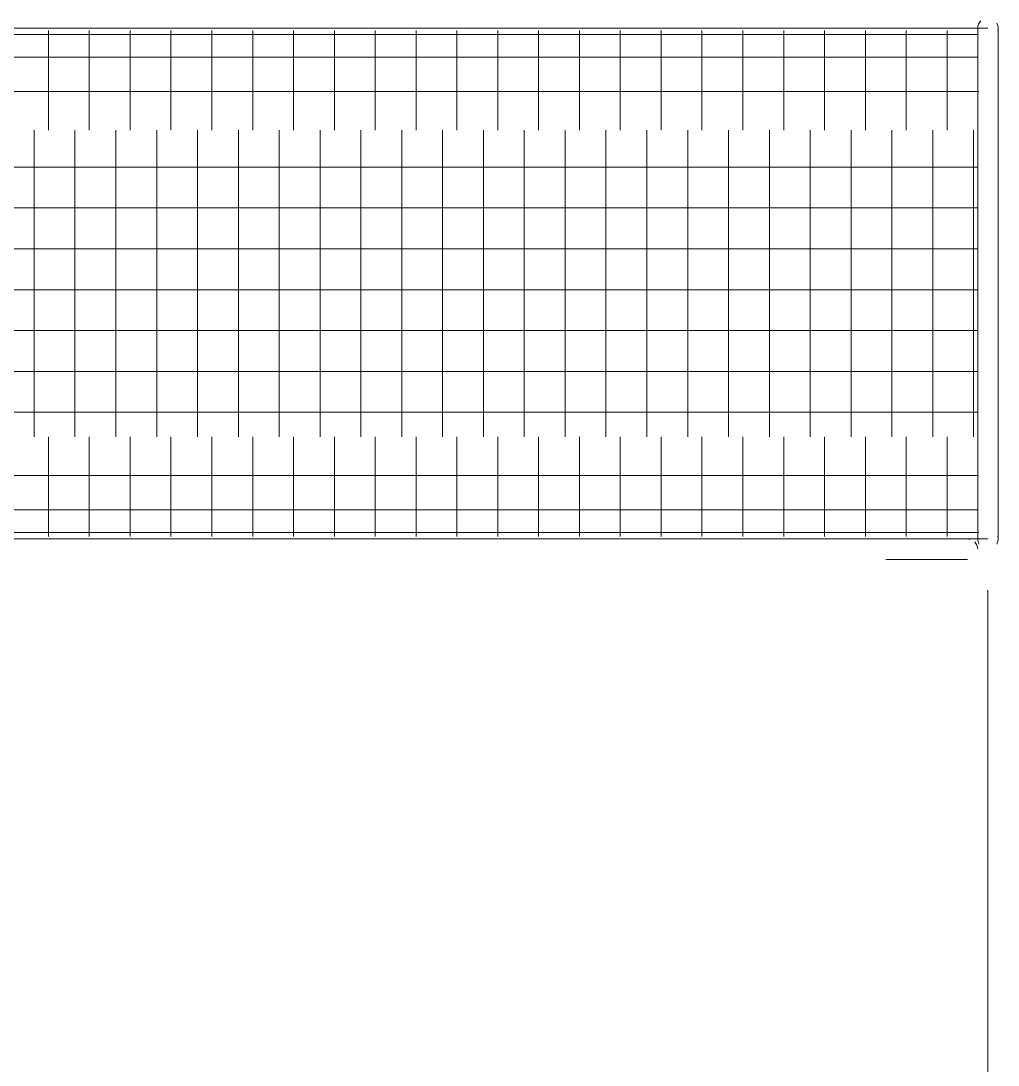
# Model space of a CAD drawing. Header units: millimetres. Extents: x 586.5 to 618.3, y 239.1 to 272.6.
# Drawn here: x 594.556 to 595.035, y 270.803 to 271.314 of the extents above; entities that cross this region are included whole.
import ezdxf

# ---------------------------------------------------------------- set-up
doc = ezdxf.new("R2010")
doc.units = ezdxf.units.MM
doc.header["$LTSCALE"] = 75
doc.layers.add('A Mobiliário LRZ', color=253, linetype='Continuous', lineweight=9)

msp = doc.modelspace()

# ---------------------------------------------------------------- linework, layer by layer
at = {"layer": 'A Mobiliário LRZ'}
for p, q in [((595.02954, 271.3104), (594.10954, 271.3104)), ((594.56954, 271.30926), (594.56954, 271.30421)), ((594.58954, 271.30926), (594.58954, 271.30421)), ((594.60954, 271.30926), (594.60954, 271.30421)), ((594.62954, 271.30926), (594.62954, 271.30421)), ((594.64954, 271.30926), (594.64954, 271.30421)), ((594.66954, 271.30926), (594.66954, 271.30421)), ((594.68954, 271.30926), (594.68954, 271.30421)), ((594.70954, 271.30926), (594.70954, 271.30421)), ((594.72954, 271.30926), (594.72954, 271.30421)), ((594.74954, 271.30926), (594.74954, 271.30421)), ((594.76954, 271.30926), (594.76954, 271.30421)), ((594.78954, 271.30926), (594.78954, 271.30421)), ((594.80954, 271.30926), (594.80954, 271.30421)), ((594.82954, 271.30926), (594.82954, 271.30421)), ((594.84954, 271.30926), (594.84954, 271.30421)), ((594.86954, 271.30926), (594.86954, 271.30421)), ((594.88954, 271.30926), (594.88954, 271.30421)), ((594.90954, 271.30926), (594.90954, 271.30421)), ((594.92954, 271.30926), (594.92954, 271.30421)), ((594.94954, 271.30926), (594.94954, 271.30421)), ((594.96954, 271.30926), (594.96954, 271.30421)), ((594.98954, 271.30926), (594.98954, 271.30421)), ((595.00954, 271.30926), (595.00954, 271.30421)), ((595.02454, 271.3104), (595.02454, 271.31036)), ((595.02454, 271.31036), (595.02454, 271.31024)), ((595.02454, 271.31024), (595.02454, 271.31004)), ((595.02454, 271.31004), (595.02454, 271.30977)), ((595.02454, 271.30977), (595.02454, 271.30941)), ((595.02454, 271.30941), (595.02454, 271.30897)), ((595.02454, 271.30897), (595.02454, 271.30846)), ((595.03454, 271.31034), (595.03454, 271.3104)), ((595.03454, 271.3104), (595.03454, 271.3104)), ((595.03454, 271.3102), (595.03454, 271.31034)), ((595.03454, 271.30998), (595.03454, 271.3102)), ((595.03454, 271.30968), (595.03454, 271.30998)), ((595.03454, 271.3093), (595.03454, 271.30968)), ((595.03454, 271.30884), (595.03454, 271.3093)), ((595.03454, 271.3083), (595.03454, 271.30884)), ((595.02487, 271.30728), (594.11394, 271.30728)), ((594.56954, 271.30421), (594.56954, 271.29617)), ((594.58954, 271.30421), (594.58954, 271.29617)), ((594.60954, 271.30421), (594.60954, 271.29617)), ((594.62954, 271.30421), (594.62954, 271.29617)), ((594.64954, 271.30421), (594.64954, 271.29617)), ((594.66954, 271.30421), (594.66954, 271.29617)), ((594.68954, 271.30421), (594.68954, 271.29617)), ((594.70954, 271.30421), (594.70954, 271.29617)), ((594.72954, 271.30421), (594.72954, 271.29617)), ((594.74954, 271.30421), (594.74954, 271.29617)), ((594.76954, 271.30421), (594.76954, 271.29617)), ((594.78954, 271.30421), (594.78954, 271.29617)), ((594.80954, 271.30421), (594.80954, 271.29617)), ((594.82954, 271.30421), (594.82954, 271.29617)), ((594.84954, 271.30421), (594.84954, 271.29617)), ((594.86954, 271.30421), (594.86954, 271.29617)), ((594.88954, 271.30421), (594.88954, 271.29617)), ((594.90954, 271.30421), (594.90954, 271.29617)), ((594.92954, 271.30421), (594.92954, 271.29617)), ((594.94954, 271.30421), (594.94954, 271.29617)), ((594.96954, 271.30421), (594.96954, 271.29617)), ((594.98954, 271.30421), (594.98954, 271.29617)), ((595.00954, 271.30421), (595.00954, 271.29617)), ((595.02454, 271.30846), (595.02454, 271.30787)), ((595.02454, 271.30787), (595.02454, 271.3072)), ((595.02454, 271.3072), (595.02454, 271.30646)), ((595.02454, 271.30646), (595.02454, 271.30564)), ((595.02454, 271.30564), (595.02454, 271.30475)), ((595.02454, 271.30475), (595.02454, 271.30379)), ((595.02454, 271.30379), (595.02454, 271.30277)), ((595.03454, 271.30769), (595.03454, 271.3083)), ((595.03454, 271.30701), (595.03454, 271.30769)), ((595.03454, 271.30624), (595.03454, 271.30701)), ((595.03454, 271.30541), (595.03454, 271.30624)), ((595.03454, 271.3045), (595.03454, 271.30541)), ((595.03454, 271.30352), (595.03454, 271.3045)), ((595.02454, 271.30277), (595.02454, 271.30167)), ((595.02454, 271.30167), (595.02454, 271.30051)), ((595.02454, 271.30051), (595.02454, 271.29928)), ((595.02454, 271.29928), (595.02454, 271.29799)), ((595.03454, 271.30248), (595.03454, 271.30352)), ((595.03454, 271.30136), (595.03454, 271.30248)), ((595.03454, 271.30018), (595.03454, 271.30136)), ((595.03454, 271.29894), (595.03454, 271.30018)), ((595.03454, 271.29764), (595.03454, 271.29894)), ((595.02444, 271.29617), (594.11464, 271.29617)), ((594.56954, 271.29617), (594.56954, 271.28569)), ((594.58954, 271.29617), (594.58954, 271.28569)), ((594.60954, 271.29617), (594.60954, 271.28569)), ((594.62954, 271.29617), (594.62954, 271.28569)), ((594.64954, 271.29617), (594.64954, 271.28569)), ((594.66954, 271.29617), (594.66954, 271.28569)), ((594.68954, 271.29617), (594.68954, 271.28569)), ((594.70954, 271.29617), (594.70954, 271.28569)), ((594.72954, 271.29617), (594.72954, 271.28569)), ((594.74954, 271.29617), (594.74954, 271.28569)), ((594.76954, 271.29617), (594.76954, 271.28569)), ((594.78954, 271.29617), (594.78954, 271.28569)), ((594.80954, 271.29617), (594.80954, 271.28569)), ((594.82954, 271.29617), (594.82954, 271.28569)), ((594.84954, 271.29617), (594.84954, 271.28569)), ((594.86954, 271.29617), (594.86954, 271.28569)), ((594.88954, 271.29617), (594.88954, 271.28569)), ((594.90954, 271.29617), (594.90954, 271.28569)), ((594.92954, 271.29617), (594.92954, 271.28569)), ((594.94954, 271.29617), (594.94954, 271.28569)), ((594.96954, 271.29617), (594.96954, 271.28569)), ((594.98954, 271.29617), (594.98954, 271.28569)), ((595.00954, 271.29617), (595.00954, 271.28569)), ((595.02454, 271.29799), (595.02454, 271.29665)), ((595.02454, 271.29665), (595.02454, 271.29524)), ((595.02454, 271.29524), (595.02454, 271.29378)), ((595.02454, 271.29378), (595.02454, 271.29226)), ((595.03454, 271.29627), (595.03454, 271.29764)), ((595.03454, 271.29485), (595.03454, 271.29627)), ((595.03454, 271.29337), (595.03454, 271.29485)), ((595.02454, 271.29226), (595.02454, 271.29069)), ((595.02454, 271.29069), (595.02454, 271.28908)), ((595.02454, 271.28908), (595.02454, 271.28742)), ((595.03454, 271.29184), (595.03454, 271.29337)), ((595.03454, 271.29026), (595.03454, 271.29184)), ((595.03454, 271.28864), (595.03454, 271.29026)), ((595.03454, 271.28696), (595.03454, 271.28864)), ((594.56954, 271.28569), (594.56954, 271.2735)), ((594.58954, 271.28569), (594.58954, 271.2735)), ((594.60954, 271.28569), (594.60954, 271.2735)), ((594.62954, 271.28569), (594.62954, 271.2735)), ((594.64954, 271.28569), (594.64954, 271.2735)), ((594.66954, 271.28569), (594.66954, 271.2735)), ((594.68954, 271.28569), (594.68954, 271.2735)), ((594.70954, 271.28569), (594.70954, 271.2735)), ((594.72954, 271.28569), (594.72954, 271.2735)), ((594.74954, 271.28569), (594.74954, 271.2735)), ((594.76954, 271.28569), (594.76954, 271.2735)), ((594.78954, 271.28569), (594.78954, 271.2735)), ((594.80954, 271.28569), (594.80954, 271.2735)), ((594.82954, 271.28569), (594.82954, 271.2735)), ((594.84954, 271.28569), (594.84954, 271.2735)), ((594.86954, 271.28569), (594.86954, 271.2735)), ((594.88954, 271.28569), (594.88954, 271.2735)), ((594.90954, 271.28569), (594.90954, 271.2735)), ((594.92954, 271.28569), (594.92954, 271.2735)), ((594.94954, 271.28569), (594.94954, 271.2735)), ((594.96954, 271.28569), (594.96954, 271.2735)), ((594.98954, 271.28569), (594.98954, 271.2735)), ((595.00954, 271.28569), (595.00954, 271.2735)), ((595.02454, 271.28742), (595.02454, 271.28571)), ((595.02454, 271.28571), (595.02454, 271.28397)), ((595.02454, 271.28397), (595.02454, 271.28219)), ((595.03454, 271.28525), (595.03454, 271.28696)), ((595.03454, 271.28349), (595.03454, 271.28525)), ((595.03454, 271.2817), (595.03454, 271.28349)), ((595.02507, 271.27942), (594.11422, 271.27942)), ((595.02454, 271.28219), (595.02454, 271.28037)), ((595.02454, 271.28037), (595.02454, 271.27852)), ((595.02454, 271.27852), (595.02454, 271.27664)), ((595.03454, 271.27987), (595.03454, 271.2817)), ((595.03454, 271.27802), (595.03454, 271.27987)), ((594.56954, 271.2735), (594.56954, 271.2604)), ((594.58954, 271.2735), (594.58954, 271.2604)), ((594.60954, 271.2735), (594.60954, 271.2604)), ((594.62954, 271.2735), (594.62954, 271.2604)), ((594.64954, 271.2735), (594.64954, 271.2604)), ((594.66954, 271.2735), (594.66954, 271.2604)), ((594.68954, 271.2735), (594.68954, 271.2604)), ((594.70954, 271.2735), (594.70954, 271.2604)), ((594.72954, 271.2735), (594.72954, 271.2604)), ((594.74954, 271.2735), (594.74954, 271.2604)), ((594.76954, 271.2735), (594.76954, 271.2604)), ((594.78954, 271.2735), (594.78954, 271.2604)), ((594.80954, 271.2735), (594.80954, 271.2604)), ((594.82954, 271.2735), (594.82954, 271.2604)), ((594.84954, 271.2735), (594.84954, 271.2604)), ((594.86954, 271.2735), (594.86954, 271.2604)), ((594.88954, 271.2735), (594.88954, 271.2604)), ((594.90954, 271.2735), (594.90954, 271.2604)), ((594.92954, 271.2735), (594.92954, 271.2604)), ((594.94954, 271.2735), (594.94954, 271.2604)), ((594.96954, 271.2735), (594.96954, 271.2604)), ((594.98954, 271.2735), (594.98954, 271.2604)), ((595.00954, 271.2735), (595.00954, 271.2604)), ((595.02454, 271.27664), (595.02454, 271.27474)), ((595.02454, 271.27474), (595.02454, 271.27281)), ((595.03454, 271.27613), (595.03454, 271.27802)), ((595.03454, 271.27422), (595.03454, 271.27613)), ((595.03454, 271.27229), (595.03454, 271.27422)), ((595.02454, 271.27281), (595.02454, 271.27087)), ((595.02454, 271.27087), (595.02454, 271.2689)), ((595.02454, 271.2689), (595.02454, 271.26692)), ((595.03454, 271.27034), (595.03454, 271.27229)), ((595.03454, 271.26837), (595.03454, 271.27034)), ((595.03454, 271.26639), (595.03454, 271.26837)), ((595.02454, 271.26692), (595.02454, 271.26494)), ((595.02454, 271.26494), (595.02454, 271.26294)), ((595.02454, 271.26294), (595.02454, 271.26094)), ((595.03454, 271.2644), (595.03454, 271.26639)), ((595.03454, 271.2624), (595.03454, 271.2644)), ((594.56254, 271.2604), (594.56254, 271.1104)), ((594.58254, 271.2604), (594.58254, 271.1104)), ((594.60254, 271.2604), (594.60254, 271.1104)), ((594.62254, 271.2604), (594.62254, 271.1104)), ((594.64254, 271.2604), (594.64254, 271.1104)), ((594.66254, 271.2604), (594.66254, 271.1104)), ((594.68254, 271.2604), (594.68254, 271.1104)), ((594.70254, 271.2604), (594.70254, 271.1104)), ((594.72254, 271.2604), (594.72254, 271.1104)), ((594.74254, 271.2604), (594.74254, 271.1104)), ((594.76254, 271.2604), (594.76254, 271.1104)), ((594.78254, 271.2604), (594.78254, 271.1104)), ((594.80254, 271.2604), (594.80254, 271.1104)), ((594.82254, 271.2604), (594.82254, 271.1104)), ((594.84254, 271.2604), (594.84254, 271.1104)), ((594.86254, 271.2604), (594.86254, 271.1104)), ((594.88254, 271.2604), (594.88254, 271.1104)), ((594.90254, 271.2604), (594.90254, 271.1104)), ((594.92254, 271.2604), (594.92254, 271.1104)), ((594.94254, 271.2604), (594.94254, 271.1104)), ((594.96254, 271.2604), (594.96254, 271.1104)), ((594.98254, 271.2604), (594.98254, 271.1104)), ((595.00254, 271.2604), (595.00254, 271.1104)), ((595.02254, 271.2604), (595.02254, 271.1104)), ((595.02454, 271.26094), (595.02454, 271.2604)), ((595.02454, 271.2604), (595.02454, 271.1104)), ((595.03454, 271.2604), (595.03454, 271.2624)), ((595.03454, 271.1104), (595.03454, 271.2604)), ((595.02454, 271.2424), (594.11454, 271.2424)), ((595.02454, 271.2224), (594.11454, 271.2224)), ((595.02454, 271.2024), (594.11454, 271.2024)), ((595.02454, 271.1824), (594.11454, 271.1824)), ((595.02454, 271.1624), (594.11454, 271.1624)), ((595.02454, 271.1424), (594.11454, 271.1424)), ((595.02454, 271.1224), (594.11454, 271.1224)), ((594.56954, 271.09731), (594.56954, 271.1104)), ((594.58954, 271.09731), (594.58954, 271.1104)), ((594.60954, 271.09731), (594.60954, 271.1104)), ((594.62954, 271.09731), (594.62954, 271.1104)), ((594.64954, 271.09731), (594.64954, 271.1104)), ((594.66954, 271.09731), (594.66954, 271.1104)), ((594.68954, 271.09731), (594.68954, 271.1104)), ((594.70954, 271.09731), (594.70954, 271.1104)), ((594.72954, 271.09731), (594.72954, 271.1104)), ((594.74954, 271.09731), (594.74954, 271.1104)), ((594.76954, 271.09731), (594.76954, 271.1104)), ((594.78954, 271.09731), (594.78954, 271.1104)), ((594.80954, 271.09731), (594.80954, 271.1104)), ((594.82954, 271.09731), (594.82954, 271.1104)), ((594.84954, 271.09731), (594.84954, 271.1104)), ((594.86954, 271.09731), (594.86954, 271.1104)), ((594.88954, 271.09731), (594.88954, 271.1104)), ((594.90954, 271.09731), (594.90954, 271.1104)), ((594.92954, 271.09731), (594.92954, 271.1104)), ((594.94954, 271.09731), (594.94954, 271.1104)), ((594.96954, 271.09731), (594.96954, 271.1104)), ((594.98954, 271.09731), (594.98954, 271.1104)), ((595.00954, 271.09731), (595.00954, 271.1104)), ((595.02454, 271.1104), (595.02454, 271.1084)), ((595.03454, 271.10986), (595.03454, 271.1104)), ((595.03454, 271.10786), (595.03454, 271.10986)), ((595.02454, 271.1084), (595.02454, 271.10641)), ((595.02454, 271.10641), (595.02454, 271.10442)), ((595.02454, 271.10442), (595.02454, 271.10244)), ((595.03454, 271.10587), (595.03454, 271.10786)), ((595.03454, 271.10388), (595.03454, 271.10587)), ((595.02454, 271.10244), (595.02454, 271.10047)), ((595.02454, 271.10047), (595.02454, 271.09852)), ((595.03454, 271.10191), (595.03454, 271.10388)), ((595.03454, 271.09994), (595.03454, 271.10191)), ((595.03454, 271.09799), (595.03454, 271.09994)), ((594.56954, 271.08511), (594.56954, 271.09731)), ((594.58954, 271.08511), (594.58954, 271.09731)), ((594.60954, 271.08511), (594.60954, 271.09731)), ((594.62954, 271.08511), (594.62954, 271.09731)), ((594.64954, 271.08511), (594.64954, 271.09731)), ((594.66954, 271.08511), (594.66954, 271.09731)), ((594.68954, 271.08511), (594.68954, 271.09731)), ((594.70954, 271.08511), (594.70954, 271.09731)), ((594.72954, 271.08511), (594.72954, 271.09731)), ((594.74954, 271.08511), (594.74954, 271.09731)), ((594.76954, 271.08511), (594.76954, 271.09731)), ((594.78954, 271.08511), (594.78954, 271.09731)), ((594.80954, 271.08511), (594.80954, 271.09731)), ((594.82954, 271.08511), (594.82954, 271.09731)), ((594.84954, 271.08511), (594.84954, 271.09731)), ((594.86954, 271.08511), (594.86954, 271.09731)), ((594.88954, 271.08511), (594.88954, 271.09731)), ((594.90954, 271.08511), (594.90954, 271.09731)), ((594.92954, 271.08511), (594.92954, 271.09731)), ((594.94954, 271.08511), (594.94954, 271.09731)), ((594.96954, 271.08511), (594.96954, 271.09731)), ((594.98954, 271.08511), (594.98954, 271.09731)), ((595.00954, 271.08511), (595.00954, 271.09731)), ((595.02454, 271.09852), (595.02454, 271.09659)), ((595.02454, 271.09659), (595.02454, 271.09468)), ((595.02454, 271.09468), (595.02454, 271.09279)), ((595.03454, 271.09607), (595.03454, 271.09799)), ((595.03454, 271.09416), (595.03454, 271.09607)), ((595.03454, 271.09229), (595.03454, 271.09416)), ((594.11413, 271.09139), (595.02487, 271.09139)), ((595.02454, 271.09279), (595.02454, 271.09093)), ((595.02454, 271.09093), (595.02454, 271.08911)), ((595.02454, 271.08911), (595.02454, 271.08731)), ((595.03454, 271.09044), (595.03454, 271.09229)), ((595.03454, 271.08862), (595.03454, 271.09044)), ((594.56954, 271.07464), (594.56954, 271.08511)), ((594.58954, 271.07464), (594.58954, 271.08511)), ((594.60954, 271.07464), (594.60954, 271.08511)), ((594.62954, 271.07464), (594.62954, 271.08511)), ((594.64954, 271.07464), (594.64954, 271.08511)), ((594.66954, 271.07464), (594.66954, 271.08511)), ((594.68954, 271.07464), (594.68954, 271.08511)), ((594.70954, 271.07464), (594.70954, 271.08511)), ((594.72954, 271.07464), (594.72954, 271.08511)), ((594.74954, 271.07464), (594.74954, 271.08511)), ((594.76954, 271.07464), (594.76954, 271.08511)), ((594.78954, 271.07464), (594.78954, 271.08511)), ((594.80954, 271.07464), (594.80954, 271.08511)), ((594.82954, 271.07464), (594.82954, 271.08511)), ((594.84954, 271.07464), (594.84954, 271.08511)), ((594.86954, 271.07464), (594.86954, 271.08511)), ((594.88954, 271.07464), (594.88954, 271.08511)), ((594.90954, 271.07464), (594.90954, 271.08511)), ((594.92954, 271.07464), (594.92954, 271.08511)), ((594.94954, 271.07464), (594.94954, 271.08511)), ((594.96954, 271.07464), (594.96954, 271.08511)), ((594.98954, 271.07464), (594.98954, 271.08511)), ((595.00954, 271.07464), (595.00954, 271.08511)), ((595.02454, 271.08731), (595.02454, 271.08556)), ((595.02454, 271.08556), (595.02454, 271.08384)), ((595.03454, 271.08684), (595.03454, 271.08862)), ((595.03454, 271.08509), (595.03454, 271.08684)), ((595.03454, 271.08339), (595.03454, 271.08509)), ((595.02454, 271.08384), (595.02454, 271.08217)), ((595.02454, 271.08217), (595.02454, 271.08054)), ((595.02454, 271.08054), (595.02454, 271.07896)), ((595.02454, 271.07896), (595.02454, 271.07743)), ((595.03454, 271.08173), (595.03454, 271.08339)), ((595.03454, 271.08011), (595.03454, 271.08173)), ((595.03454, 271.07855), (595.03454, 271.08011)), ((594.11419, 271.07464), (595.02444, 271.07464)), ((594.56954, 271.0666), (594.56954, 271.07464)), ((594.58954, 271.0666), (594.58954, 271.07464)), ((594.60954, 271.0666), (594.60954, 271.07464)), ((594.62954, 271.0666), (594.62954, 271.07464)), ((594.64954, 271.0666), (594.64954, 271.07464)), ((594.66954, 271.0666), (594.66954, 271.07464)), ((594.68954, 271.0666), (594.68954, 271.07464)), ((594.70954, 271.0666), (594.70954, 271.07464)), ((594.72954, 271.0666), (594.72954, 271.07464)), ((594.74954, 271.0666), (594.74954, 271.07464)), ((594.76954, 271.0666), (594.76954, 271.07464)), ((594.78954, 271.0666), (594.78954, 271.07464)), ((594.80954, 271.0666), (594.80954, 271.07464)), ((594.82954, 271.0666), (594.82954, 271.07464)), ((594.84954, 271.0666), (594.84954, 271.07464)), ((594.86954, 271.0666), (594.86954, 271.07464)), ((594.88954, 271.0666), (594.88954, 271.07464)), ((594.90954, 271.0666), (594.90954, 271.07464)), ((594.92954, 271.0666), (594.92954, 271.07464)), ((594.94954, 271.0666), (594.94954, 271.07464)), ((594.96954, 271.0666), (594.96954, 271.07464)), ((594.98954, 271.0666), (594.98954, 271.07464)), ((595.00954, 271.0666), (595.00954, 271.07464)), ((595.02454, 271.07743), (595.02454, 271.07596)), ((595.02454, 271.07596), (595.02454, 271.07454)), ((595.02454, 271.07454), (595.02454, 271.07317)), ((595.03454, 271.07703), (595.03454, 271.07855)), ((595.03454, 271.07557), (595.03454, 271.07703)), ((595.03454, 271.07416), (595.03454, 271.07557)), ((595.03454, 271.07281), (595.03454, 271.07416)), ((595.02454, 271.07317), (595.02454, 271.07187)), ((595.02454, 271.07187), (595.02454, 271.07062)), ((595.02454, 271.07062), (595.02454, 271.06944)), ((595.02454, 271.06944), (595.02454, 271.06833)), ((595.03454, 271.07153), (595.03454, 271.07281)), ((595.03454, 271.0703), (595.03454, 271.07153)), ((595.03454, 271.06914), (595.03454, 271.0703)), ((595.03454, 271.06804), (595.03454, 271.06914)), ((594.11324, 271.06353), (595.02515, 271.06353)), ((594.56954, 271.06155), (594.56954, 271.0666)), ((594.58954, 271.06155), (594.58954, 271.0666)), ((594.60954, 271.06155), (594.60954, 271.0666)), ((594.62954, 271.06155), (594.62954, 271.0666)), ((594.64954, 271.06155), (594.64954, 271.0666)), ((594.66954, 271.06155), (594.66954, 271.0666)), ((594.68954, 271.06155), (594.68954, 271.0666)), ((594.70954, 271.06155), (594.70954, 271.0666)), ((594.72954, 271.06155), (594.72954, 271.0666)), ((594.74954, 271.06155), (594.74954, 271.0666)), ((594.76954, 271.06155), (594.76954, 271.0666)), ((594.78954, 271.06155), (594.78954, 271.0666)), ((594.80954, 271.06155), (594.80954, 271.0666)), ((594.82954, 271.06155), (594.82954, 271.0666)), ((594.84954, 271.06155), (594.84954, 271.0666)), ((594.86954, 271.06155), (594.86954, 271.0666)), ((594.88954, 271.06155), (594.88954, 271.0666)), ((594.90954, 271.06155), (594.90954, 271.0666)), ((594.92954, 271.06155), (594.92954, 271.0666)), ((594.94954, 271.06155), (594.94954, 271.0666)), ((594.96954, 271.06155), (594.96954, 271.0666)), ((594.98954, 271.06155), (594.98954, 271.0666)), ((595.00954, 271.06155), (595.00954, 271.0666)), ((595.02454, 271.06833), (595.02454, 271.06728)), ((595.02454, 271.06728), (595.02454, 271.06631)), ((595.02454, 271.06631), (595.02454, 271.0654)), ((595.02454, 271.0654), (595.02454, 271.06456)), ((595.02454, 271.06456), (595.02454, 271.0638)), ((595.02454, 271.0638), (595.02454, 271.06311)), ((595.03454, 271.06701), (595.03454, 271.06804)), ((595.03454, 271.06605), (595.03454, 271.06701)), ((595.03454, 271.06517), (595.03454, 271.06605)), ((595.03454, 271.06435), (595.03454, 271.06517)), ((595.03454, 271.06361), (595.03454, 271.06435)), ((595.03454, 271.06294), (595.03454, 271.06361)), ((594.34686, 271.0604), (595.02954, 271.0604)), ((595.02454, 271.06311), (595.02454, 271.0625)), ((595.02454, 271.0625), (595.02454, 271.06197)), ((595.02454, 271.06197), (595.02454, 271.06151)), ((595.02454, 271.06151), (595.02454, 271.06113)), ((595.02454, 271.06113), (595.02454, 271.06083)), ((595.02454, 271.06083), (595.02454, 271.06061)), ((595.02454, 271.06061), (595.02454, 271.06047)), ((595.02454, 271.06047), (595.02454, 271.06041)), ((595.02454, 271.06041), (595.02454, 271.0604)), ((595.03454, 271.06235), (595.03454, 271.06294)), ((595.03454, 271.06184), (595.03454, 271.06235)), ((595.03454, 271.0614), (595.03454, 271.06184)), ((595.03454, 271.06104), (595.03454, 271.0614)), ((595.03454, 271.06076), (595.03454, 271.06104)), ((595.03454, 271.06056), (595.03454, 271.06076)), ((595.03454, 271.06044), (595.03454, 271.06056)), ((595.03454, 271.0604), (595.03454, 271.06044)), ((594.97954, 271.0504), (594.98114, 271.0504)), ((594.98114, 271.0504), (594.98274, 271.0504)), ((594.98274, 271.0504), (594.98433, 271.0504)), ((594.98433, 271.0504), (594.98592, 271.0504)), ((594.98592, 271.0504), (594.98749, 271.0504)), ((594.98749, 271.0504), (594.98905, 271.0504)), ((594.98905, 271.0504), (594.9906, 271.0504)), ((594.9906, 271.0504), (594.99213, 271.0504)), ((594.99213, 271.0504), (594.99363, 271.0504)), ((594.99363, 271.0504), (594.99512, 271.0504)), ((594.99512, 271.0504), (594.99658, 271.0504)), ((594.99658, 271.0504), (594.99801, 271.0504)), ((594.99801, 271.0504), (594.99942, 271.0504)), ((594.99942, 271.0504), (595.00079, 271.0504)), ((595.00079, 271.0504), (595.00213, 271.0504)), ((595.00213, 271.0504), (595.00343, 271.0504)), ((595.00343, 271.0504), (595.0047, 271.0504)), ((595.0047, 271.0504), (595.00592, 271.0504)), ((595.00592, 271.0504), (595.0071, 271.0504)), ((595.0071, 271.0504), (595.00824, 271.0504)), ((595.00824, 271.0504), (595.00933, 271.0504)), ((595.00933, 271.0504), (595.01037, 271.0504)), ((595.01037, 271.0504), (595.01137, 271.0504)), ((595.01137, 271.0504), (595.01231, 271.0504)), ((595.01231, 271.0504), (595.0132, 271.0504)), ((595.0132, 271.0504), (595.01404, 271.0504)), ((595.01404, 271.0504), (595.01482, 271.0504)), ((595.01482, 271.0504), (595.01555, 271.0504)), ((595.01555, 271.0504), (595.01622, 271.0504)), ((595.01622, 271.0504), (595.01683, 271.0504)), ((595.01683, 271.0504), (595.01737, 271.0504)), ((595.01737, 271.0504), (595.01786, 271.0504)), ((595.01786, 271.0504), (595.01829, 271.0504)), ((595.01829, 271.0504), (595.01866, 271.0504)), ((595.01866, 271.0504), (595.01896, 271.0504)), ((595.01896, 271.0504), (595.0192, 271.0504)), ((595.0192, 271.0504), (595.01938, 271.0504)), ((595.01938, 271.0504), (595.01949, 271.0504)), ((595.01949, 271.0504), (595.01954, 271.0504)), ((595.01954, 271.0504), (595.01954, 271.0504)), ((595.02954, 270.2854), (595.02954, 271.0354))]:
    msp.add_line(p, q, dxfattribs=at)
for centre, start, end in [((595.02954, 271.3104), 135, 180), ((595.02954, 271.3104), 345, 30), ((595.01954, 271.0554), 90, 97.63), ((595.01954, 271.0554), 75, 90), ((595.01954, 271.0554), 0, 45), ((595.02954, 271.0604), 180, 210), ((595.02954, 271.0604), 330, 15)]:
    msp.add_arc(centre, 0.005, start, end, dxfattribs=at)

doc.saveas('drawing.dxf')
